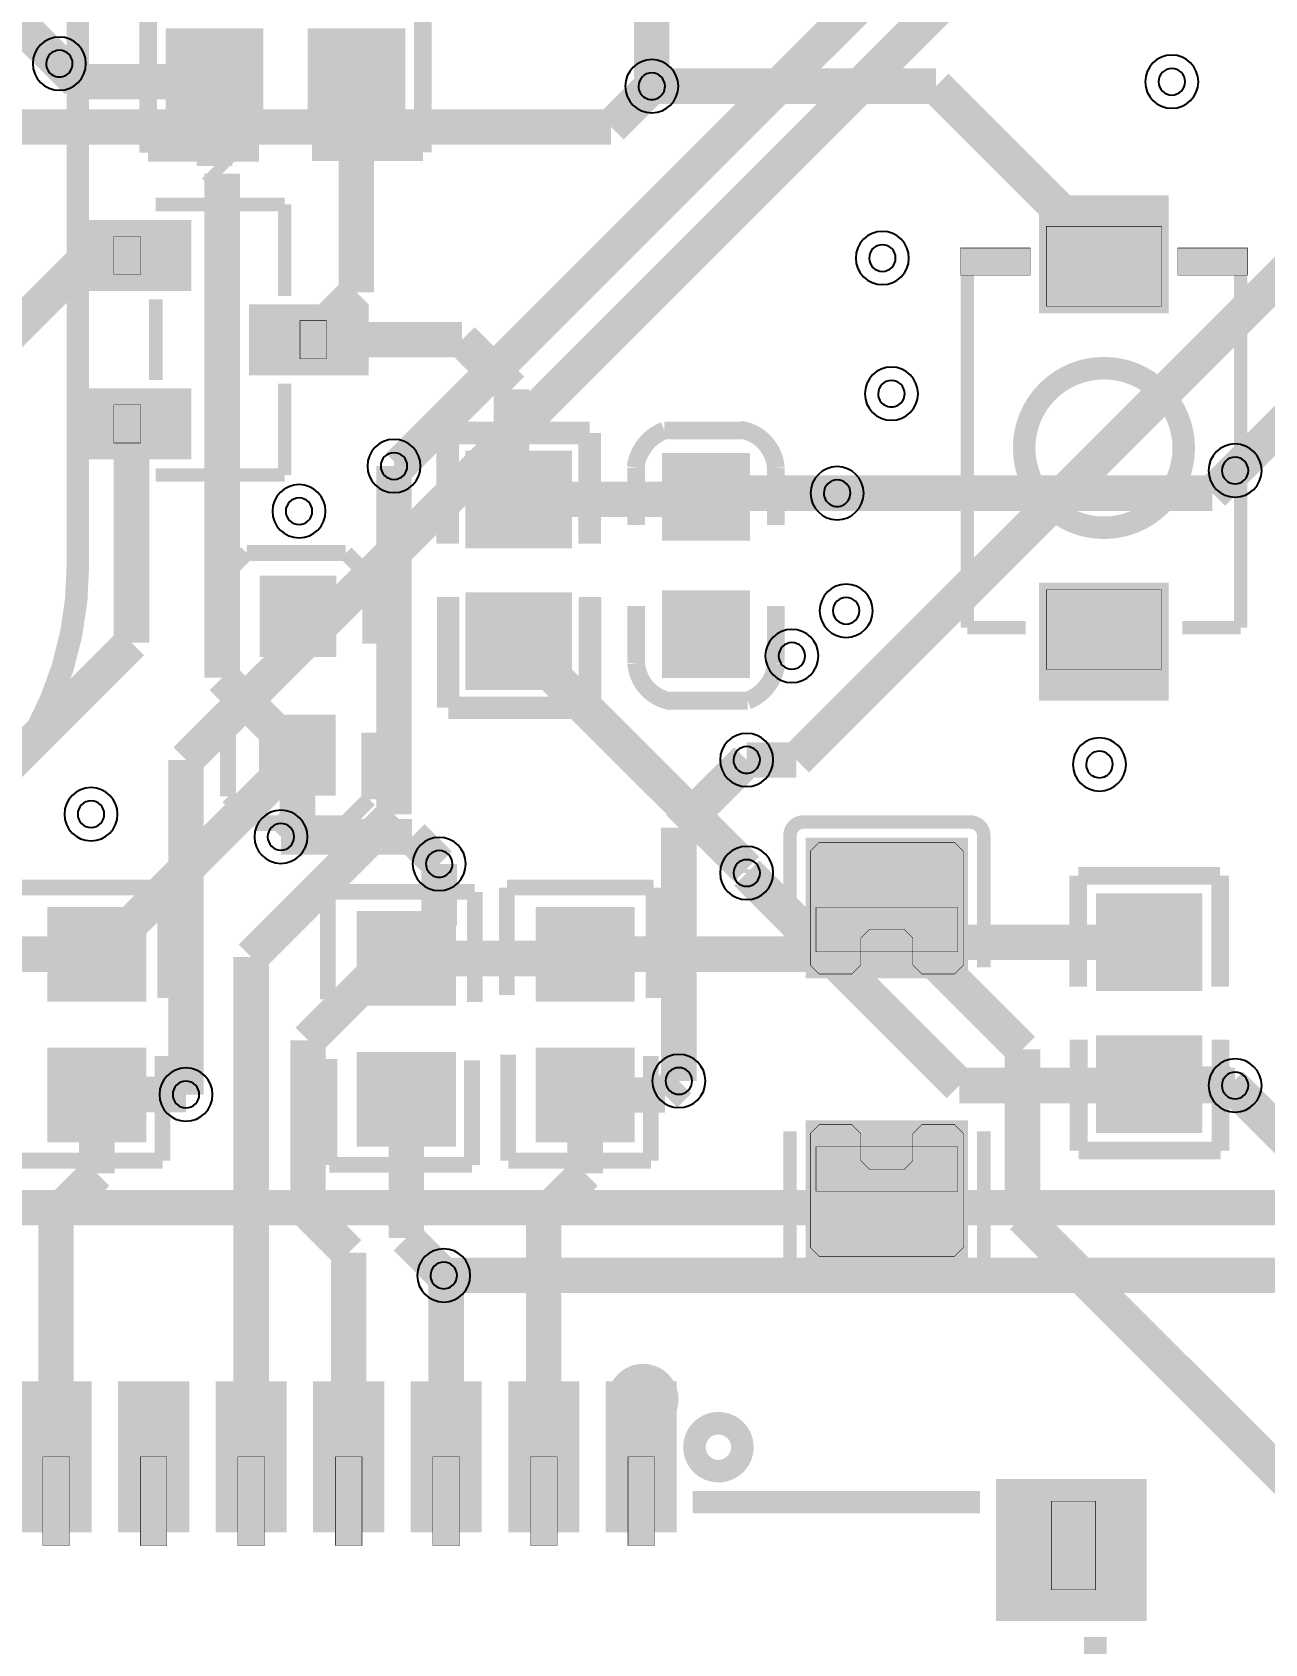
# Model space of a CAD drawing. Header units: millimetres. Extents: x 0 to 135, y -1 to 106.
# Drawn here: x 101.18 to 115.08, y 12.46 to 30.64 of the extents above; entities that cross this region are included whole.
import ezdxf

# ---------------------------------------------------------------- set-up
doc = ezdxf.new("R2010")
doc.units = ezdxf.units.MM
doc.header["$MEASUREMENT"] = 0
for name, color, linetype, true_color in [('Bottom-Layer', 7, 'Continuous', 0x0000ff), ('Document-Layer', 7, 'Continuous', 0x6464ff), ('Hole-Layer', 7, 'Continuous', 0x222222), ('Multi-Layer', 7, 'Continuous', 0xc0c0c0), ('Pin-Soldering-Layer', 7, 'Continuous', 0xcc9999), ('Top-Layer', 7, 'Continuous', 0xff0000), ('Top-Paste-Mask-Layer', 7, 'Continuous', 0x808080), ('Top-Silkscreen-Layer', 7, 'Continuous', 0xffcc00), ('Top-Solder-Mask-Layer', 7, 'Continuous', 0x800080)]:
    doc.layers.add(name, color=color, linetype=linetype, true_color=true_color)

msp = doc.modelspace()

# ---------------------------------------------------------------- hatches: boundary and pattern name
at = {"layer": 'Pin-Soldering-Layer'}
for points in [[(112.61492252984505, 28.452316484632888), (113.91494792989579, 28.452316484632888), (113.91494792989579, 27.552316484632854), (112.61492252984505, 27.552316484632854)], [(102.39781051562102, 28.338087376174656), (102.39781051562102, 27.908064516128945), (102.097810515621, 27.908064516128945), (102.097810515621, 28.338087376174656)], [(104.49781051562104, 27.388125476250877), (104.49781051562104, 26.95810261620511), (104.19781051562103, 26.95810261620511), (104.19781051562103, 27.388125476250877)], [(102.39781051562102, 26.4381635763271), (102.39781051562102, 26.00814071628139), (102.097810515621, 26.00814071628139), (102.097810515621, 26.4381635763271)], [(112.61492252984505, 23.452316484632888), (113.91494792989579, 23.452316484632888), (113.91494792989579, 24.352316484632922), (112.61492252984505, 24.352316484632922)], [(111.6168986537973, 20.76921513843024), (110.01689865379728, 20.76921513843024), (110.01689865379728, 20.26921513843024), (111.6168986537973, 20.26921513843024)], [(111.6168986537973, 17.569215138430252), (110.01689865379728, 17.569215138430252), (110.01689865379728, 18.069215138430252), (111.6168986537973, 18.069215138430252)], [(101.2968224536449, 14.571871983743904), (101.59684785369569, 14.571871983743904), (101.59684785369569, 13.57187198374396), (101.2968224536449, 13.57187198374396)], [(102.39689865379728, 14.571871983743904), (102.69692405384808, 14.571871983743904), (102.69692405384808, 13.57187198374396), (102.39689865379728, 13.57187198374396)], [(103.49672085344173, 14.571871983743904), (103.79674625349253, 14.571871983743904), (103.79674625349253, 13.57187198374396), (103.49672085344173, 13.57187198374396)], [(104.59679705359406, 14.571871983743904), (104.89682245364486, 14.571871983743904), (104.89682245364486, 13.57187198374396), (104.59679705359406, 13.57187198374396)], [(105.69687325374645, 14.571871983743904), (105.9968986537973, 14.571871983743904), (105.9968986537973, 13.57187198374396), (105.69687325374645, 13.57187198374396)], [(106.79694945389889, 14.571871983743904), (107.09697485394969, 14.571871983743904), (107.09697485394969, 13.57187198374396), (106.79694945389889, 13.57187198374396)], [(107.89677165354328, 14.571871983743904), (108.19679705359408, 14.571871983743904), (108.19679705359408, 13.57187198374396), (107.89677165354328, 13.57187198374396)], [(112.6718288036576, 13.071821183642328), (112.6718288036576, 14.071821183642328), (113.17185420370839, 14.071821183642328), (113.17185420370839, 13.071821183642328)]]:
    msp.add_hatch(color=256, dxfattribs=at).paths.add_polyline_path(points)
at = {"layer": 'Top-Layer'}
for points in [[(103.73384810769613, 30.63339090678187), (103.73384810769613, 29.533365506731002), (102.73384810769619, 29.533365506731002), (102.73384810769619, 30.63339090678187)], [(105.33364490728985, 30.63339090678187), (105.33364490728985, 29.533365506731002), (104.33364490728985, 29.533365506731002), (104.33364490728985, 30.63339090678187)], [(113.94493268986542, 27.52223012446018), (112.58493776987558, 27.52223012446018), (112.58493776987558, 28.752227584455113), (113.94493268986542, 28.752227584455113)], [(102.92281686563365, 28.473075946151766), (102.92281686563365, 27.77307594615172), (101.67280416560828, 27.77307594615172), (101.67280416560828, 28.473075946151766)], [(104.92281686563365, 27.523114046228102), (104.92281686563365, 26.823114046228056), (103.67280416560823, 26.823114046228056), (103.67280416560823, 27.523114046228102)], [(102.92281686563365, 26.573152146304153), (102.92281686563365, 25.873152146304164), (101.67280416560828, 25.873152146304164), (101.67280416560828, 26.573152146304153)], [(107.21387350774705, 24.872024384048757), (106.11384810769619, 24.872024384048757), (106.11384810769619, 25.872024384048757), (107.21387350774705, 25.872024384048757)], [(109.22136906273806, 24.956497332994616), (108.33236728473452, 24.956497332994616), (108.33236728473452, 25.845499110998162), (109.22136906273806, 25.845499110998162)], [(103.79351028702058, 24.45980949961887), (104.55551181102362, 24.45980949961887), (104.55551181102362, 23.647007874015685), (103.79351028702058, 23.647007874015685)], [(113.94493268986525, 23.152405384810663), (112.58493776987547, 23.152405384810663), (112.58493776987547, 24.382402844805597), (113.94493268986525, 24.382402844805597)], [(107.21387350774705, 23.27202438404879), (106.11384810769619, 23.27202438404879), (106.11384810769619, 24.27202438404879), (107.21387350774705, 24.27202438404879)], [(109.22136906273818, 23.407094234188435), (108.33236728473463, 23.407094234188435), (108.33236728473463, 24.29609601219198), (109.22136906273818, 24.29609601219198)], [(103.78820167640339, 22.893464566929083), (104.55020320040643, 22.893464566929083), (104.55020320040643, 22.08066294132584), (103.78820167640339, 22.08066294132584)], [(111.68089408178815, 20.01929133858266), (109.95290322580644, 20.01929133858266), (109.95290322580644, 21.504305308610583), (111.68089408178815, 21.504305308610583)], [(101.398382016764, 20.72464820929639), (102.41438404876811, 20.72464820929639), (102.41438404876811, 19.759446278892483), (101.398382016764, 19.759446278892483)], [(106.90646431292856, 20.724648209296333), (107.92246634493262, 20.724648209296333), (107.92246634493262, 19.759446278892426), (106.90646431292856, 19.759446278892426)], [(114.32495554991112, 19.877170434340826), (113.22493014986026, 19.877170434340826), (113.22493014986026, 20.877170434340826), (114.32495554991112, 20.877170434340826)], [(104.88840995681994, 20.676868173736295), (105.904411988824, 20.676868173736295), (105.904411988824, 19.711666243332388), (104.88840995681994, 19.711666243332388)], [(114.32495554991118, 18.277373634747278), (113.22493014986031, 18.277373634747278), (113.22493014986031, 19.27737363474722), (114.32495554991118, 19.27737363474722)], [(101.398382016764, 19.13714503429003), (102.41438404876811, 19.13714503429003), (102.41438404876811, 18.17194310388612), (101.398382016764, 18.17194310388612)], [(104.88840995681994, 19.089364998729934), (105.904411988824, 19.089364998729934), (105.904411988824, 18.124163068326027), (104.88840995681994, 18.124163068326027)], [(106.90646431292856, 19.137145034289972), (107.92246634493262, 19.137145034289972), (107.92246634493262, 18.171943103886065), (106.90646431292856, 18.171943103886065)], [(111.68089408178815, 16.83412496824991), (109.95290322580644, 16.83412496824991), (109.95290322580644, 18.319138938277888), (111.68089408178815, 18.319138938277888)], [(101.09683515367027, 13.771821183642317), (101.09683515367027, 15.37182118364234), (101.79683515367032, 15.37182118364234), (101.79683515367032, 13.771821183642317)], [(102.19691135382266, 13.771821183642317), (102.19691135382266, 15.37182118364234), (102.8969113538227, 15.37182118364234), (102.8969113538227, 13.771821183642317)], [(103.2967335534671, 13.771821183642317), (103.2967335534671, 15.37182118364234), (103.9967335534671, 15.37182118364234), (103.9967335534671, 13.771821183642317)], [(104.3968097536195, 13.771821183642317), (104.3968097536195, 15.37182118364234), (105.09680975361948, 15.37182118364234), (105.09680975361948, 13.771821183642317)], [(105.49688595377182, 13.771821183642317), (105.49688595377182, 15.37182118364234), (106.19688595377187, 15.37182118364234), (106.19688595377187, 13.771821183642317)], [(106.59696215392427, 13.771821183642317), (106.59696215392427, 15.37182118364234), (107.29696215392431, 15.37182118364234), (107.29696215392431, 13.771821183642317)], [(107.69678435356866, 13.771821183642317), (107.69678435356866, 15.37182118364234), (108.3967843535687, 15.37182118364234), (108.3967843535687, 13.771821183642317)], [(112.09692405384811, 12.771783083566163), (112.09692405384811, 14.271783083566106), (113.69692405384808, 14.271783083566106), (113.69692405384808, 12.771783083566163)]]:
    msp.add_hatch(color=256, dxfattribs=at).paths.add_polyline_path(points)
at = {"layer": 'Top-Paste-Mask-Layer'}
for points in [[(103.73384810769613, 30.63339090678187), (103.73384810769613, 29.533365506731002), (102.73384810769619, 29.533365506731002), (102.73384810769619, 30.63339090678187)], [(105.33364490728985, 30.63339090678187), (105.33364490728985, 29.533365506731002), (104.33364490728985, 29.533365506731002), (104.33364490728985, 30.63339090678187)], [(113.94493268986542, 27.52223012446018), (112.58493776987558, 27.52223012446018), (112.58493776987558, 28.752227584455113), (113.94493268986542, 28.752227584455113)], [(102.92281686563365, 28.473075946151766), (102.92281686563365, 27.77307594615172), (101.67280416560828, 27.77307594615172), (101.67280416560828, 28.473075946151766)], [(104.92281686563365, 27.523114046228102), (104.92281686563365, 26.823114046228056), (103.67280416560823, 26.823114046228056), (103.67280416560823, 27.523114046228102)], [(102.92281686563365, 26.573152146304153), (102.92281686563365, 25.873152146304164), (101.67280416560828, 25.873152146304164), (101.67280416560828, 26.573152146304153)], [(107.21387350774705, 24.872024384048757), (106.11384810769619, 24.872024384048757), (106.11384810769619, 25.872024384048757), (107.21387350774705, 25.872024384048757)], [(109.22136906273806, 24.956497332994616), (108.33236728473452, 24.956497332994616), (108.33236728473452, 25.845499110998162), (109.22136906273806, 25.845499110998162)], [(103.79351028702058, 24.45980949961887), (104.55551181102362, 24.45980949961887), (104.55551181102362, 23.647007874015685), (103.79351028702058, 23.647007874015685)], [(113.94493268986525, 23.152405384810663), (112.58493776987547, 23.152405384810663), (112.58493776987547, 24.382402844805597), (113.94493268986525, 24.382402844805597)], [(107.21387350774705, 23.27202438404879), (106.11384810769619, 23.27202438404879), (106.11384810769619, 24.27202438404879), (107.21387350774705, 24.27202438404879)], [(109.22136906273818, 23.407094234188435), (108.33236728473463, 23.407094234188435), (108.33236728473463, 24.29609601219198), (109.22136906273818, 24.29609601219198)], [(103.78820167640339, 22.893464566929083), (104.55020320040643, 22.893464566929083), (104.55020320040643, 22.08066294132584), (103.78820167640339, 22.08066294132584)], [(111.58090678181355, 20.019227838455663), (111.21065024130047, 20.019227838455663), (111.1106502413005, 20.11922783845563), (111.1106502413005, 20.424130048260054), (111.01065024130048, 20.524130048260076), (110.62314706629411, 20.524130048260076), (110.52314706629409, 20.424130048260054), (110.52314706629409, 20.11922783845563), (110.42314706629412, 20.019227838455663), (110.05289052578104, 20.019227838455663), (109.95289052578107, 20.11922783845563), (109.95289052578107, 21.404216408432774), (110.05289052578104, 21.504216408432796), (111.58090678181355, 21.504216408432796), (111.68090678181352, 21.404216408432774), (111.68090678181352, 20.11922783845563)], [(101.398382016764, 20.72464820929639), (102.41438404876811, 20.72464820929639), (102.41438404876811, 19.759446278892483), (101.398382016764, 19.759446278892483)], [(106.90646431292856, 20.724648209296333), (107.92246634493262, 20.724648209296333), (107.92246634493262, 19.759446278892426), (106.90646431292856, 19.759446278892426)], [(114.32495554991112, 19.877170434340826), (113.22493014986026, 19.877170434340826), (113.22493014986026, 20.877170434340826), (114.32495554991112, 20.877170434340826)], [(104.88840995681994, 20.676868173736295), (105.904411988824, 20.676868173736295), (105.904411988824, 19.711666243332388), (104.88840995681994, 19.711666243332388)], [(114.32495554991118, 18.277373634747278), (113.22493014986031, 18.277373634747278), (113.22493014986031, 19.27737363474722), (114.32495554991118, 19.27737363474722)], [(101.398382016764, 19.13714503429003), (102.41438404876811, 19.13714503429003), (102.41438404876811, 18.17194310388612), (101.398382016764, 18.17194310388612)], [(104.88840995681994, 19.089364998729934), (105.904411988824, 19.089364998729934), (105.904411988824, 18.124163068326027), (104.88840995681994, 18.124163068326027)], [(106.90646431292856, 19.137145034289972), (107.92246634493262, 19.137145034289972), (107.92246634493262, 18.171943103886065), (106.90646431292856, 18.171943103886065)], [(111.58090678181355, 18.31920243840483), (111.21065024130047, 18.31920243840483), (111.1106502413005, 18.219202438404864), (111.1106502413005, 17.91430022860044), (111.01065024130048, 17.814300228600416), (110.62314706629411, 17.814300228600416), (110.52314706629409, 17.91430022860044), (110.52314706629409, 18.219202438404864), (110.42314706629412, 18.31920243840483), (110.05289052578104, 18.31920243840483), (109.95289052578107, 18.219202438404864), (109.95289052578107, 16.93421386842772), (110.05289052578104, 16.834213868427696), (111.58090678181355, 16.834213868427696), (111.68090678181352, 16.93421386842772), (111.68090678181352, 18.219202438404864)], [(101.09683515367027, 13.771821183642317), (101.09683515367027, 15.37182118364234), (101.79683515367032, 15.37182118364234), (101.79683515367032, 13.771821183642317)], [(102.19691135382266, 13.771821183642317), (102.19691135382266, 15.37182118364234), (102.8969113538227, 15.37182118364234), (102.8969113538227, 13.771821183642317)], [(103.2967335534671, 13.771821183642317), (103.2967335534671, 15.37182118364234), (103.9967335534671, 15.37182118364234), (103.9967335534671, 13.771821183642317)], [(104.3968097536195, 13.771821183642317), (104.3968097536195, 15.37182118364234), (105.09680975361948, 15.37182118364234), (105.09680975361948, 13.771821183642317)], [(105.49688595377182, 13.771821183642317), (105.49688595377182, 15.37182118364234), (106.19688595377187, 15.37182118364234), (106.19688595377187, 13.771821183642317)], [(106.59696215392427, 13.771821183642317), (106.59696215392427, 15.37182118364234), (107.29696215392431, 15.37182118364234), (107.29696215392431, 13.771821183642317)], [(107.69678435356866, 13.771821183642317), (107.69678435356866, 15.37182118364234), (108.3967843535687, 15.37182118364234), (108.3967843535687, 13.771821183642317)], [(112.09692405384811, 12.771783083566163), (112.09692405384811, 14.271783083566106), (113.69692405384808, 14.271783083566106), (113.69692405384808, 12.771783083566163)]]:
    msp.add_hatch(color=256, dxfattribs=at).paths.add_polyline_path(points)
at = {"layer": 'Top-Silkscreen-Layer'}
for points in [[(111.64753619507235, 27.9023291846583), (112.4325247650495, 27.9023291846583), (112.4325247650495, 28.20712979425946), (111.64753619507235, 28.20712979425946)], [(114.88233426466849, 27.9023291846583), (114.09734569469134, 27.9023291846583), (114.09734569469134, 28.20712979425946), (114.88233426466849, 28.20712979425946)]]:
    msp.add_hatch(color=256, dxfattribs=at).paths.add_polyline_path(points)
at = {"layer": 'Top-Solder-Mask-Layer'}
for points in [[(103.78484886969767, 30.68439166878335), (103.78484886969767, 29.482364744729523), (102.6828473456946, 29.482364744729523), (102.6828473456946, 30.68439166878335)], [(105.38464566929139, 30.68439166878335), (105.38464566929139, 29.482364744729523), (104.28264414528832, 29.482364744729523), (104.28264414528832, 30.68439166878335)], [(113.99593345186696, 27.471229362458644), (112.53393700787404, 27.471229362458644), (112.53393700787404, 28.80322834645665), (113.99593345186696, 28.80322834645665)], [(102.97381762763524, 28.524076708153245), (102.97381762763524, 27.722075184150242), (101.62180340360675, 27.722075184150242), (101.62180340360675, 28.524076708153245)], [(104.97381762763519, 27.57411480822958), (104.97381762763519, 26.772113284226577), (103.62180340360669, 26.772113284226577), (103.62180340360669, 27.57411480822958)], [(102.97381762763524, 26.624152908305632), (102.97381762763524, 25.82215138430263), (101.62180340360675, 25.82215138430263), (101.62180340360675, 26.624152908305632)], [(107.26487426974853, 24.82102362204722), (106.0628473456947, 24.82102362204722), (106.0628473456947, 25.923025146050293), (107.26487426974853, 25.923025146050293)], [(109.2723698247396, 24.90549657099308), (108.28136652273292, 24.90549657099308), (108.28136652273292, 25.896499872999698), (109.2723698247396, 25.896499872999698)], [(103.74250952501905, 24.510810261620406), (104.60651257302521, 24.510810261620406), (104.60651257302521, 23.596007112014092), (103.74250952501905, 23.596007112014092)], [(113.99593345186685, 23.101404622809127), (112.53393700787387, 23.101404622809127), (112.53393700787387, 24.433403606807076), (113.99593345186685, 24.433403606807076)], [(107.26487426974853, 23.221023622047255), (106.0628473456947, 23.221023622047255), (106.0628473456947, 24.323025146050327), (107.26487426974853, 24.323025146050327)], [(109.27236982473971, 23.3560934721869), (108.28136652273304, 23.3560934721869), (108.28136652273304, 24.347096774193574), (109.27236982473971, 24.347096774193574)], [(103.73720091440185, 22.94446532893062), (104.60120396240796, 22.94446532893062), (104.60120396240796, 22.029662179324305), (103.73720091440185, 22.029662179324305)], [(111.73169418338836, 19.968491236982402), (109.90210312420623, 19.968491236982402), (109.90210312420623, 21.555105410210842), (111.73169418338836, 21.555105410210842)], [(114.3759563119126, 19.82616967233929), (113.17392938785878, 19.82616967233929), (113.17392938785878, 20.928171196342362), (114.3759563119126, 20.928171196342362)], [(101.34738125476247, 20.77564897129787), (102.46538481076965, 20.77564897129787), (102.46538481076965, 19.708445516891004), (101.34738125476247, 19.708445516891004)], [(104.8374091948184, 20.727868935737774), (105.95541275082553, 20.727868935737774), (105.95541275082553, 19.66066548133091), (104.8374091948184, 19.66066548133091)], [(106.85546355092703, 20.775648971297812), (107.97346710693421, 20.775648971297812), (107.97346710693421, 19.708445516890947), (106.85546355092703, 19.708445516890947)], [(114.37595631191266, 18.226372872745685), (113.17392938785883, 18.226372872745685), (113.17392938785883, 19.328374396748757), (114.37595631191266, 19.328374396748757)], [(101.34738125476247, 19.188145796291508), (102.46538481076965, 19.188145796291508), (102.46538481076965, 18.120942341884643), (101.34738125476247, 18.120942341884643)], [(104.8374091948184, 19.14036576073147), (105.95541275082553, 19.14036576073147), (105.95541275082553, 18.073162306324548), (104.8374091948184, 18.073162306324548)], [(106.85546355092703, 19.18814579629145), (107.97346710693421, 19.18814579629145), (107.97346710693421, 18.120942341884586), (106.85546355092703, 18.120942341884586)], [(111.73169418338836, 16.783324866649707), (109.90210312420623, 16.783324866649707), (109.90210312420623, 18.36993903987809), (111.73169418338836, 18.36993903987809)], [(101.04583439166879, 13.72082042164078), (101.04583439166879, 15.422821945643875), (101.8478359156718, 15.422821945643875), (101.8478359156718, 13.72082042164078)], [(102.14591059182118, 13.72082042164078), (102.14591059182118, 15.422821945643875), (102.94791211582418, 15.422821945643875), (102.94791211582418, 13.72082042164078)], [(103.24573279146563, 13.72082042164078), (103.24573279146563, 15.422821945643875), (104.04773431546863, 15.422821945643875), (104.04773431546863, 13.72082042164078)], [(104.34580899161796, 13.72082042164078), (104.34580899161796, 15.422821945643875), (105.14781051562096, 15.422821945643875), (105.14781051562096, 13.72082042164078)], [(105.44588519177034, 13.72082042164078), (105.44588519177034, 15.422821945643875), (106.24788671577335, 15.422821945643875), (106.24788671577335, 13.72082042164078)], [(106.54596139192279, 13.72082042164078), (106.54596139192279, 15.422821945643875), (107.34796291592579, 15.422821945643875), (107.34796291592579, 13.72082042164078)], [(107.64578359156718, 13.72082042164078), (107.64578359156718, 15.422821945643875), (108.44778511557018, 15.422821945643875), (108.44778511557018, 13.72082042164078)], [(112.04592329184652, 12.72078232156457), (112.04592329184652, 14.322783845567642), (113.74792481584961, 14.322783845567642), (113.74792481584961, 12.72078232156457)]]:
    msp.add_hatch(color=256, dxfattribs=at).paths.add_polyline_path(points)

# ---------------------------------------------------------------- linework, layer by layer
at = {"layer": 'Bottom-Layer', "const_width": 0.4}
for points in [[(113.1119329438659, 32.6334163068326), (102.91178054356106, 22.43326390652777)], [(112.11741935483877, 32.55691643383284), (105.30881635763274, 25.74831343662686)], [(101.4837592075184, 30.287381254762465), (99.29072644145293, 32.48041402082799)], [(108.16485902971812, 31.05239268478533), (108.16485902971812, 30.0323774447549)], [(107.70585217170435, 29.573370586741135), (108.16485902971812, 30.0323774447549)], [(100.15773939547881, 29.573370586741135), (107.70585217170435, 29.573370586741135)], [(105.30881635763274, 25.74831343662686), (105.2578155956312, 25.74831343662686)], [(114.74395732791464, 25.697312674625323), (114.48895351790702, 25.4423088646177)], [(114.48895351790702, 25.4423088646177), (110.25589027178057, 25.4423088646177)], [(102.91178054356106, 22.43326390652777), (102.91178054356106, 18.659207518414973)], [(109.23587503175008, 22.43326390652777), (108.47086360172722, 21.668252476504904)], [(108.47086360172722, 21.668252476504904), (108.47086360172722, 18.81220980441958)], [(103.98279654559309, 21.566250952501832), (105.46181864363729, 21.566250952501832)], [(105.46181864363729, 21.566250952501832), (105.76782321564639, 21.26024638049273)], [(109.23587503175008, 21.15824485648966), (111.6329108458217, 18.761209042418045)], [(111.6329108458217, 18.761209042418045), (114.74395732791464, 18.761209042418045)], [(118.56901447802903, 17.384188468376863), (99.95373634747273, 17.384188468376863)], [(118.9770205740412, 16.619177038354053), (105.81882397764792, 16.619177038354053)]]:
    msp.add_lwpolyline(points, dxfattribs=at)
at = {"layer": 'Document-Layer'}
for points, const_width in [([(101.73773939547874, 28.27319024638041, 1), (101.93789179578357, 28.27319024638041, 1)], 0.2), ([(101.73773939547874, 28.27319024638041, 1), (101.93789179578357, 28.27319024638041, 1)], 0.2), ([(107.86695199390391, 15.22180848361694, 1), (108.26674879349753, 15.22180848361694, 1)], 0.4), ([(107.86695199390391, 15.22180848361694, 1), (108.26674879349753, 15.22180848361694, 1)], 0.4)]:
    msp.add_lwpolyline(points, format="xyb", close=True, dxfattribs=dict(at, const_width=const_width))
at = {"layer": 'Hole-Layer'}
for points in [[(101.33375920751843, 30.287381254783156, 1), (101.63375920751838, 30.287381254755417), (101.63375920751838, 30.287381254741717, 1), (101.33375920751843, 30.287381254769514)], [(108.01485902971814, 30.03237744477559, 1), (108.3148590297181, 30.03237744474785), (108.3148590297181, 30.032377444734152, 1), (108.01485902971814, 30.03237744476195)], [(113.87994665989333, 30.083378206777127, 1), (114.17994665989329, 30.08337820674933), (114.17994665989329, 30.08337820673563, 1), (113.87994665989333, 30.083378206763427)], [(110.61589789179578, 28.09434848871763, 1), (110.91589789179574, 28.094348488689832), (110.91589789179574, 28.094348488676133, 1), (110.61589789179578, 28.09434848870393)], [(110.71789941579885, 26.564325628671952, 1), (111.01789941579881, 26.564325628644212), (111.01789941579881, 26.564325628630513, 1), (110.71789941579885, 26.56432562865831)], [(105.10781559563122, 25.748313436647607, 1), (105.40781559563118, 25.74831343661981), (105.40781559563118, 25.74831343660611, 1), (105.10781559563122, 25.748313436633907)], [(114.59395732791467, 25.69731267464607, 1), (114.89395732791462, 25.697312674618274), (114.89395732791462, 25.697312674604575, 1), (114.59395732791467, 25.69731267463237)], [(110.1058902717806, 25.44230886463839, 1), (110.40589027178055, 25.442308864610652), (110.40589027178055, 25.442308864596953, 1), (110.1058902717806, 25.44230886462475)], [(104.0367995935992, 25.238305816632305, 1), (104.33679959359915, 25.23830581660451), (104.33679959359915, 25.23830581659081, 1), (104.0367995935992, 25.238305816618606)], [(110.20789179578367, 24.116289052598745, 1), (110.50789179578362, 24.11628905257095), (110.50789179578362, 24.11628905255725, 1), (110.20789179578367, 24.116289052585046)], [(109.5958826517653, 23.606281432583614, 1), (109.89588265176525, 23.606281432555818), (109.89588265176525, 23.60628143254212, 1), (109.5958826517653, 23.606281432569915)], [(109.0858750317501, 22.43326390654846, 1), (109.38587503175006, 22.43326390652072), (109.38587503175006, 22.433263906507023, 1), (109.0858750317501, 22.43326390653482)], [(113.06393446786899, 22.382263144546982, 1), (113.36393446786894, 22.382263144519243), (113.36393446786894, 22.382263144505544, 1), (113.06393446786899, 22.382263144533283)], [(101.69076454152906, 21.82125476253026, 1), (101.99076454152902, 21.821254762502463), (101.99076454152902, 21.821254762488763, 1), (101.69076454152906, 21.82125476251656)], [(103.83279654559311, 21.56625095252258, 1), (104.13279654559301, 21.566250952494784), (104.13279654559301, 21.566250952481084, 1), (103.83279654559311, 21.56625095250888)], [(105.61782321564641, 21.260246380513422, 1), (105.91782321564637, 21.260246380485682), (105.91782321564637, 21.260246380471983, 1), (105.61782321564641, 21.26024638049978)], [(109.0858750317501, 21.158244856510407, 1), (109.38587503175006, 21.15824485648261), (109.38587503175006, 21.15824485646891, 1), (109.0858750317501, 21.158244856496708)], [(108.32086360172724, 18.81220980444033, 1), (108.6208636017272, 18.812209804412532), (108.6208636017272, 18.812209804398833, 1), (108.32086360172724, 18.81220980442663)], [(114.59395732791467, 18.761209042438793, 1), (114.89395732791462, 18.761209042410997), (114.89395732791462, 18.761209042397297, 1), (114.59395732791467, 18.761209042425094)], [(102.76178054356109, 18.65920751843572, 1), (103.06178054356104, 18.659207518407925), (103.06178054356104, 18.659207518394282, 1), (102.76178054356109, 18.659207518422022)], [(105.668823977648, 16.619177038374744, 1), (105.9688239776479, 16.619177038347004), (105.9688239776479, 16.619177038333305, 1), (105.668823977648, 16.6191770383611)]]:
    msp.add_lwpolyline(points, format="xyb", dxfattribs=at)
at = {"layer": 'Multi-Layer'}
for points in [[(101.18375920751839, 30.287381254762465, 1), (101.78375920751841, 30.287381254762465, 1)], [(113.7299466598933, 30.08337820675638, 1), (114.32994665989332, 30.08337820675638, 1)], [(107.8648590297181, 30.0323774447549, 1), (108.46485902971807, 30.0323774447549, 1)], [(110.46589789179575, 28.09434848869688, 1), (111.06589789179577, 28.09434848869688, 1)], [(110.56789941579882, 26.56432562865126, 1), (111.16789941579884, 26.56432562865126, 1)], [(104.95781559563119, 25.74831343662686, 1), (105.55781559563121, 25.74831343662686, 1)], [(114.44395732791463, 25.697312674625323, 1), (115.04395732791465, 25.697312674625323, 1)], [(109.95589027178056, 25.4423088646177, 1), (110.55589027178053, 25.4423088646177, 1)], [(103.88679959359922, 25.238305816611557, 1), (104.48679959359919, 25.238305816611557, 1)], [(110.05789179578363, 24.116289052577997, 1), (110.65789179578366, 24.116289052577997, 1)], [(109.44588265176532, 23.606281432562866, 1), (110.04588265176528, 23.606281432562866, 1)], [(108.93587503175007, 22.43326390652777, 1), (109.5358750317501, 22.43326390652777, 1)], [(112.91393446786901, 22.38226314452629, 1), (113.51393446786898, 22.38226314452629, 1)], [(101.54076454152903, 21.82125476250951, 1), (102.14076454152905, 21.82125476250951, 1)], [(103.68279654559308, 21.566250952501832, 1), (104.28279654559304, 21.566250952501832, 1)], [(105.46782321564638, 21.26024638049273, 1), (106.0678232156464, 21.26024638049273, 1)], [(108.93587503175007, 21.15824485648966, 1), (109.5358750317501, 21.15824485648966, 1)], [(108.1708636017272, 18.81220980441958, 1), (108.77086360172723, 18.81220980441958, 1)], [(102.61178054356105, 18.659207518414973, 1), (103.21178054356108, 18.659207518414973, 1)], [(114.44395732791463, 18.761209042418045, 1), (115.04395732791465, 18.761209042418045, 1)], [(105.51882397764797, 16.619177038354053, 1), (106.11882397764793, 16.619177038354053, 1)]]:
    msp.add_lwpolyline(points, format="xyb", close=True, dxfattribs=at)
at = {"layer": 'Pin-Soldering-Layer', "const_width": 0.005080010160020321}
for points in [[(112.61492252984505, 28.452316484632888), (113.91494792989579, 28.452316484632888), (113.91494792989579, 27.552316484632854), (112.61492252984505, 27.552316484632854)], [(102.39781051562102, 28.338087376174656), (102.39781051562102, 27.908064516128945), (102.097810515621, 27.908064516128945), (102.097810515621, 28.338087376174656)], [(104.49781051562104, 27.388125476250877), (104.49781051562104, 26.95810261620511), (104.19781051562103, 26.95810261620511), (104.19781051562103, 27.388125476250877)], [(102.39781051562102, 26.4381635763271), (102.39781051562102, 26.00814071628139), (102.097810515621, 26.00814071628139), (102.097810515621, 26.4381635763271)], [(112.61492252984505, 23.452316484632888), (113.91494792989579, 23.452316484632888), (113.91494792989579, 24.352316484632922), (112.61492252984505, 24.352316484632922)], [(111.6168986537973, 20.76921513843024), (110.01689865379728, 20.76921513843024), (110.01689865379728, 20.26921513843024), (111.6168986537973, 20.26921513843024)], [(111.6168986537973, 17.569215138430252), (110.01689865379728, 17.569215138430252), (110.01689865379728, 18.069215138430252), (111.6168986537973, 18.069215138430252)], [(101.2968224536449, 14.571871983743904), (101.59684785369569, 14.571871983743904), (101.59684785369569, 13.57187198374396), (101.2968224536449, 13.57187198374396)], [(102.39689865379728, 14.571871983743904), (102.69692405384808, 14.571871983743904), (102.69692405384808, 13.57187198374396), (102.39689865379728, 13.57187198374396)], [(103.49672085344173, 14.571871983743904), (103.79674625349253, 14.571871983743904), (103.79674625349253, 13.57187198374396), (103.49672085344173, 13.57187198374396)], [(104.59679705359406, 14.571871983743904), (104.89682245364486, 14.571871983743904), (104.89682245364486, 13.57187198374396), (104.59679705359406, 13.57187198374396)], [(105.69687325374645, 14.571871983743904), (105.9968986537973, 14.571871983743904), (105.9968986537973, 13.57187198374396), (105.69687325374645, 13.57187198374396)], [(106.79694945389889, 14.571871983743904), (107.09697485394969, 14.571871983743904), (107.09697485394969, 13.57187198374396), (106.79694945389889, 13.57187198374396)], [(107.89677165354328, 14.571871983743904), (108.19679705359408, 14.571871983743904), (108.19679705359408, 13.57187198374396), (107.89677165354328, 13.57187198374396)], [(112.6718288036576, 13.071821183642328), (112.6718288036576, 14.071821183642328), (113.17185420370839, 14.071821183642328), (113.17185420370839, 13.071821183642328)]]:
    msp.add_lwpolyline(points, close=True, dxfattribs=at)
at = {"layer": 'Top-Layer', "const_width": 0.4}
for points in [[(101.68776225552455, 30.08337820675638), (101.4837592075184, 30.287381254762465)], [(103.23384810769619, 30.08337820675638), (101.68776225552455, 30.08337820675638)], [(103.23384810769619, 30.08337820675638), (103.23384810769619, 29.13336550673091)], [(104.83364490728985, 30.08337820675638), (104.83364490728985, 27.70894843789688)], [(111.3697866395733, 30.0323774447549), (108.16485902971812, 30.0323774447549)], [(113.26493522987045, 28.137228854457646), (111.3697866395733, 30.0323774447549)], [(103.23384810769619, 29.13336550673091), (103.3197866395733, 29.04742697485392)], [(116.528983997968, 29.165364490728905), (109.79688341376686, 22.43326390652777)], [(103.3197866395733, 29.04742697485392), (103.3197866395733, 23.361879603759178)], [(100.87175006350014, 27.17633477266952), (101.81849123698248, 28.123075946151857)], [(101.81849123698248, 28.123075946151857), (102.29781051562105, 28.123075946151857)], [(117.14099314198631, 28.09434848869688), (114.74395732791464, 25.697312674625323)], [(104.83364490728985, 27.70894843789688), (104.29781051562111, 27.173114046228022)], [(104.29781051562111, 27.173114046228022), (106.02604775209551, 27.173114046228022)], [(106.02604775209551, 27.173114046228022), (106.58383540767085, 26.615326390652683)], [(106.58383540767085, 26.615326390652683), (106.58383540767085, 25.45204978409953)], [(102.29781051562105, 26.223152146304244), (102.29781051562105, 23.757322834645606)], [(105.2578155956312, 25.74831343662686), (105.2578155956312, 21.82125476250951)], [(106.58383540767085, 25.45204978409953), (106.66386080772162, 25.3720243840487)], [(108.81817881635766, 25.4423088646177), (108.77686817373632, 25.400998221996417)], [(110.25589027178057, 25.4423088646177), (108.81817881635766, 25.4423088646177)], [(106.66386080772162, 25.3720243840487), (108.74789433578871, 25.3720243840487)], [(108.74789433578871, 25.3720243840487), (108.77686817373632, 25.400998221996417)], [(102.29781051562105, 23.757322834645606), (100.56574549149099, 22.025257810515598)], [(106.66386080772162, 23.77202438404879), (109.23587503175008, 21.200010160020213)], [(103.3197866395733, 23.361879603759178), (104.16920243840491, 22.512463804927506)], [(104.16920243840491, 22.461663703327304), (101.94958597917201, 20.242047244094465)], [(104.16920243840491, 22.512463804927506), (104.16920243840491, 22.487063754127462)], [(104.16920243840491, 22.487063754127462), (104.16920243840491, 22.461663703327304)], [(104.16920243840491, 22.461663703327304), (104.16920243840491, 21.752656845313595)], [(109.79688341376686, 22.43326390652777), (109.23587503175008, 22.43326390652777)], [(105.2578155956312, 21.82125476250951), (103.64673355346719, 20.210172720345383)], [(104.16920243840491, 21.752656845313595), (103.98279654559309, 21.566250952501832)], [(105.76782321564639, 21.26024638049273), (105.76782321564639, 20.565679451358847)], [(109.23587503175008, 21.200010160020213), (109.23587503175008, 21.15824485648966)], [(110.2971475742952, 20.242047244094465), (110.8168986537973, 20.761798323596622)], [(111.20152654305309, 20.377170434340826), (110.8168986537973, 20.761798323596622)], [(110.8168986537973, 20.69923799847595), (110.8168986537973, 20.761798323596622)], [(105.76782321564639, 20.565679451358847), (105.39641097282197, 20.19426720853437)], [(112.34692151384303, 19.169215138430275), (110.8168986537973, 20.69923799847595)], [(113.77494284988569, 20.377170434340826), (111.20152654305309, 20.377170434340826)], [(99.91735331470665, 20.242047244094465), (101.90638303276614, 20.242047244094465)], [(101.94958597917201, 20.242047244094465), (101.90638303276614, 20.242047244094465)], [(103.64673355346719, 20.210172720345383), (103.64673355346719, 14.571821183642328)], [(104.2888011176023, 19.27121666243329), (105.21185166370338, 20.19426720853437)], [(105.21185166370338, 20.19426720853437), (105.39641097282197, 20.19426720853437)], [(105.39641097282197, 20.19426720853437), (107.36668529337067, 20.19426720853437)], [(107.36668529337067, 20.19426720853437), (107.41446532893065, 20.242047244094465)], [(107.41446532893065, 20.242047244094465), (110.2971475742952, 20.242047244094465)], [(104.2888011176023, 17.333187706375384), (104.2888011176023, 19.27121666243329)], [(112.34692151384303, 17.28218694437379), (112.34692151384303, 19.169215138430275)], [(108.47086360172722, 18.81220980441958), (108.31319786639574, 18.654544069088104)], [(113.77494284988569, 18.77737363474722), (114.69356362712722, 18.77737363474722)], [(113.79110744221487, 18.761209042418045), (113.77494284988569, 18.77737363474722)], [(114.70972821945651, 18.761209042418045), (113.79110744221487, 18.761209042418045)], [(114.69356362712722, 18.77737363474722), (114.70972821945651, 18.761209042418045)], [(114.74395732791464, 18.761209042418045), (114.70972821945651, 18.761209042418045)], [(114.70972821945651, 18.761209042418045), (116.51951739903478, 16.951419862839657)], [(101.9110464820929, 18.659207518414973), (101.90638303276614, 18.654544069088104)], [(101.90638303276614, 17.771943103886144), (101.90638303276614, 18.654544069088104)], [(102.91178054356106, 18.659207518414973), (101.9110464820929, 18.659207518414973)], [(105.39641097282197, 18.60676403352801), (105.39641097282197, 17.041590043180065)], [(107.41446532893065, 17.771943103886144), (107.41446532893065, 18.654544069088104)], [(108.31319786639574, 18.654544069088104), (107.41446532893065, 18.654544069088104)], [(101.44683515367035, 17.312395224790407), (101.90638303276614, 17.771943103886144)], [(106.94696215392435, 17.304439928879788), (107.41446532893065, 17.771943103886144)], [(101.44683515367035, 14.571821183642328), (101.44683515367035, 17.312395224790407)], [(104.74680975361946, 16.875179070358058), (104.2888011176023, 17.333187706375384)], [(106.94696215392435, 14.571821183642328), (106.94696215392435, 17.304439928879788)], [(117.33215392430787, 12.296954533909059), (112.34692151384303, 17.28218694437379)], [(105.39641097282197, 17.041590043180065), (105.81882397764792, 16.619177038354053)], [(104.74680975361946, 14.571821183642328), (104.74680975361946, 16.875179070358058)], [(105.81882397764792, 16.619177038354053), (105.8468859537719, 16.591115062230074)], [(105.8468859537719, 16.591115062230074), (105.8468859537719, 14.571821183642328)]]:
    msp.add_lwpolyline(points, dxfattribs=at)
at = {"layer": 'Top-Paste-Mask-Layer', "const_width": 0.005080010160020321}
for points in [[(111.58090678181355, 20.019227838455663), (111.21065024130047, 20.019227838455663), (111.1106502413005, 20.11922783845563), (111.1106502413005, 20.424130048260054), (111.01065024130048, 20.524130048260076), (110.62314706629411, 20.524130048260076), (110.52314706629409, 20.424130048260054), (110.52314706629409, 20.11922783845563), (110.42314706629412, 20.019227838455663), (110.05289052578104, 20.019227838455663), (109.95289052578107, 20.11922783845563), (109.95289052578107, 21.404216408432774), (110.05289052578104, 21.504216408432796), (111.58090678181355, 21.504216408432796), (111.68090678181352, 21.404216408432774), (111.68090678181352, 20.11922783845563)], [(111.58090678181355, 18.31920243840483), (111.21065024130047, 18.31920243840483), (111.1106502413005, 18.219202438404864), (111.1106502413005, 17.91430022860044), (111.01065024130048, 17.814300228600416), (110.62314706629411, 17.814300228600416), (110.52314706629409, 17.91430022860044), (110.52314706629409, 18.219202438404864), (110.42314706629412, 18.31920243840483), (110.05289052578104, 18.31920243840483), (109.95289052578107, 18.219202438404864), (109.95289052578107, 16.93421386842772), (110.05289052578104, 16.834213868427696), (111.58090678181355, 16.834213868427696), (111.68090678181352, 16.93421386842772), (111.68090678181352, 18.219202438404864)]]:
    msp.add_lwpolyline(points, close=True, dxfattribs=at)
at = {"layer": 'Top-Silkscreen-Layer'}
for points, const_width in [([(101.69246888493785, 24.617348234696465, -0.414), (97.79870459740926, 20.723583947167867), (48.097980695961326, 20.723583947167867, -0.102), (48.047698755397505, 20.73392684785364), (48.047698755397505, 20.733929387858723, -0.374), (44.4460121920244, 24.361435102870132), (44.44600965201926, 24.361435102870132, -0.092), (44.43759207518417, 24.406972313944607), (44.43759207518417, 95.08473710947413, -0.414), (48.33135636271277, 98.97850139700273, -0.02), (48.35198120396234, 98.97850139700273), (98.08528067056136, 98.97850139700273, -0.125), (98.1462560325121, 98.96295910591812, -0.369), (101.68377698755393, 95.3447574295148), (101.68377952755907, 95.3447574295148, -0.093), (101.6924688849378, 95.29851409702815), (101.6924688849378, 24.617348234696465)], 0.25400050800101603), ([(108.30696697993392, 26.150299720599435, 0.274), (107.98263500127001, 25.732052578105083)], 0.2), ([(108.30696697993392, 26.150299720599435, 0.274), (107.98263500127001, 25.732052578105083)], 0.2), ([(109.56426974853946, 25.731195072390108, 0.347), (109.16605384810771, 26.159059690119363)], 0.2), ([(109.56426974853946, 25.731195072390108, 0.347), (109.16605384810771, 26.159059690119363)], 0.2), ([(107.98946659893318, 23.52139827279649, 0.347), (108.38768249936498, 23.09353365506729)], 0.2), ([(107.98946659893318, 23.52139827279649, 0.347), (108.38768249936498, 23.09353365506729)], 0.2), ([(109.24676936753872, 23.10229362458722, 0.274), (109.57110134620268, 23.520540767081513)], 0.2), ([(109.24676936753872, 23.10229362458722, 0.274), (109.57110134620268, 23.520540767081513)], 0.2), ([(109.87669037338071, 21.73281686563365, 0.414), (109.7242900685801, 21.5804165608331)], 0.15240030480060962), ([(109.87669037338071, 21.73281686563365, 0.414), (109.7242900685801, 21.5804165608331)], 0.15240030480060962), ([(111.90950723901449, 21.5804165608331, 0.414), (111.75710693421388, 21.73281686563365)], 0.15240030480060962), ([(111.90950723901449, 21.5804165608331, 0.414), (111.75710693421388, 21.73281686563365)], 0.15240030480060962), ([(109.87669037338071, 16.60561341122684, -0.414), (109.7242900685801, 16.758013716027392)], 0.15240030480060962), ([(109.87669037338071, 16.60561341122684, -0.414), (109.7242900685801, 16.758013716027392)], 0.15240030480060962), ([(111.90950723901449, 16.758013716027392, -0.414), (111.75710693421388, 16.60561341122684)], 0.15240030480060962), ([(111.90950723901449, 16.758013716027392, -0.414), (111.75710693421388, 16.60561341122684)], 0.15240030480060962)]:
    msp.add_lwpolyline(points, format="xyb", dxfattribs=dict(at, const_width=const_width))
for points, const_width in [([(102.48381000761998, 30.883403606807178), (102.48381000761998, 29.28335280670558)], 0.2), ([(102.48381000761998, 30.883403606807178), (102.48381000761998, 29.28335280670558)], 0.2), ([(105.58439420878841, 30.888509017017952), (105.58439420878841, 29.28845821691641)], 0.2), ([(105.58439420878841, 30.888509017017952), (105.58439420878841, 29.28845821691641)], 0.2), ([(102.48381000761998, 29.28335280670558), (103.73384810769619, 29.28335280670558)], 0.2), ([(102.48381000761998, 29.28335280670558), (103.73384810769619, 29.28335280670558)], 0.2), ([(104.33443230886462, 29.28845821691641), (105.58439420878841, 29.28845821691641)], 0.2), ([(104.33443230886462, 29.28845821691641), (105.58439420878841, 29.28845821691641)], 0.2), ([(102.57159766319535, 28.699326898653737), (104.0240233680467, 28.699326898653737)], 0.15240030480060962), ([(102.57159766319535, 28.699326898653737), (104.0240233680467, 28.699326898653737)], 0.15240030480060962), ([(104.0240233680467, 28.699326898653737), (104.0240233680467, 27.66770383540762)], 0.15240030480060962), ([(104.0240233680467, 28.699326898653737), (104.0240233680467, 27.66770383540762)], 0.15240030480060962), ([(111.72373634747265, 27.978529337058603), (111.72373634747265, 23.926103632207173)], 0.15240030480060962), ([(111.72373634747265, 27.978529337058603), (111.72373634747265, 23.926103632207173)], 0.15240030480060962), ([(114.80613411226818, 27.978529337058603), (114.80613411226818, 23.926103632207173)], 0.15240030480060962), ([(114.80613411226818, 27.978529337058603), (114.80613411226818, 23.926103632207173)], 0.15240030480060962), ([(102.57159766319535, 26.717716535433), (102.57159766319535, 27.62851155702299)], 0.15240030480060962), ([(102.57159766319535, 26.717716535433), (102.57159766319535, 27.62851155702299)], 0.15240030480060962), ([(104.0240233680467, 25.646901193802307), (104.0240233680467, 26.678524257048423)], 0.15240030480060962), ([(104.0240233680467, 25.646901193802307), (104.0240233680467, 26.678524257048423)], 0.15240030480060962), ([(107.46388620777242, 26.122062484124967), (105.86383540767082, 26.122062484124967)], 0.25400050800101603), ([(105.86383540767082, 26.122062484124967), (105.86383540767082, 24.872024384048757)], 0.25400050800101603), ([(107.46388620777242, 26.122062484124967), (105.86383540767082, 26.122062484124967)], 0.25400050800101603), ([(105.86383540767082, 26.122062484124967), (105.86383540767082, 24.872024384048757)], 0.25400050800101603), ([(107.46388620777242, 26.122062484124967), (107.46388620777242, 24.872024384048757)], 0.25400050800101603), ([(107.46388620777242, 26.122062484124967), (107.46388620777242, 24.872024384048757)], 0.25400050800101603), ([(108.30696723393447, 26.150299720599435), (109.18326898653794, 26.150299720599435)], 0.2), ([(108.30696723393447, 26.150299720599435), (109.18326898653794, 26.150299720599435)], 0.2), ([(107.98946659893318, 25.083497586995122), (107.98946659893318, 25.731198882397734)], 0.2), ([(107.98946659893318, 25.083497586995122), (107.98946659893318, 25.731198882397734)], 0.2), ([(109.56426974853946, 25.083497586995122), (109.56426974853946, 25.731198882397734)], 0.2), ([(109.56426974853946, 25.083497586995122), (109.56426974853946, 25.731198882397734)], 0.2), ([(102.57159766319535, 25.646901193802307), (104.0240233680467, 25.646901193802307)], 0.15240030480060962), ([(102.57159766319535, 25.646901193802307), (104.0240233680467, 25.646901193802307)], 0.15240030480060962), ([(103.396634493269, 24.566692913385793), (103.5977012954026, 24.767785115570177)], 0.17780035560071122), ([(103.396634493269, 24.566692913385793), (103.5977012954026, 24.767785115570177)], 0.17780035560071122), ([(104.7142621285243, 24.767785115570177), (103.5977012954026, 24.767785115570177)], 0.17780035560071122), ([(104.7142621285243, 24.767785115570177), (103.5977012954026, 24.767785115570177)], 0.17780035560071122), ([(104.98942087884177, 24.49260096520186), (104.7142621285243, 24.767785115570177)], 0.17780035560071122), ([(104.98942087884177, 24.49260096520186), (104.7142621285243, 24.767785115570177)], 0.17780035560071122), ([(103.396634493269, 23.725316230632416), (103.396634493269, 24.566692913385793)], 0.17780035560071122), ([(103.396634493269, 23.725316230632416), (103.396634493269, 24.566692913385793)], 0.17780035560071122), ([(104.98942087884177, 23.746474472948876), (104.98942087884177, 24.49260096520186)], 0.17780035560071122), ([(104.98942087884177, 23.746474472948876), (104.98942087884177, 24.49260096520186)], 0.17780035560071122), ([(105.86894081788165, 24.271440182880326), (105.86894081788165, 23.021478282956537)], 0.25400050800101603), ([(105.86894081788165, 24.271440182880326), (105.86894081788165, 23.021478282956537)], 0.25400050800101603), ([(107.46899161798319, 24.271440182880326), (107.46899161798319, 23.021478282956537)], 0.25400050800101603), ([(107.46899161798319, 24.271440182880326), (107.46899161798319, 23.021478282956537)], 0.25400050800101603), ([(107.98946659893318, 23.52139446278892), (107.98946659893318, 24.169095758191474)], 0.2), ([(107.98946659893318, 23.52139446278892), (107.98946659893318, 24.169095758191474)], 0.2), ([(109.56426974853946, 23.52139446278892), (109.56426974853946, 24.169095758191474)], 0.2), ([(109.56426974853946, 23.52139446278892), (109.56426974853946, 24.169095758191474)], 0.2), ([(111.72373634747265, 23.926103632207173), (112.38172466344929, 23.926103632207173)], 0.15240030480060962), ([(111.72373634747265, 23.926103632207173), (112.38172466344929, 23.926103632207173)], 0.15240030480060962), ([(114.80613411226818, 23.926103632207173), (114.14814579629154, 23.926103632207173)], 0.15240030480060962), ([(114.80613411226818, 23.926103632207173), (114.14814579629154, 23.926103632207173)], 0.15240030480060962), ([(107.46899161798319, 23.021478282956537), (105.86894081788165, 23.021478282956537)], 0.25400050800101603), ([(107.46899161798319, 23.021478282956537), (105.86894081788165, 23.021478282956537)], 0.25400050800101603), ([(108.37046736093475, 23.10229362458722), (109.24676911353816, 23.10229362458722)], 0.2), ([(108.37046736093475, 23.10229362458722), (109.24676911353816, 23.10229362458722)], 0.2), ([(103.38604267208535, 22.0214046228092), (103.38604267208535, 22.793972567945104)], 0.17780035560071122), ([(103.38604267208535, 22.0214046228092), (103.38604267208535, 22.793972567945104)], 0.17780035560071122), ([(104.97882905765812, 21.989654559309088), (104.97882905765812, 22.741064262128475)], 0.17780035560071122), ([(104.97882905765812, 21.989654559309088), (104.97882905765812, 22.741064262128475)], 0.17780035560071122), ([(103.68766827533659, 21.71977901955796), (103.38604267208535, 22.0214046228092)], 0.17780035560071122), ([(103.68766827533659, 21.71977901955796), (103.38604267208535, 22.0214046228092)], 0.17780035560071122), ([(104.70895351790705, 21.71977901955796), (104.97882905765812, 21.989654559309088)], 0.17780035560071122), ([(104.70895351790705, 21.71977901955796), (104.97882905765812, 21.989654559309088)], 0.17780035560071122), ([(104.70895351790705, 21.71977901955796), (103.68766827533659, 21.71977901955796)], 0.17780035560071122), ([(104.70895351790705, 21.71977901955796), (103.68766827533659, 21.71977901955796)], 0.17780035560071122), ([(109.7242900685801, 21.5804165608331), (109.7242900685801, 20.095427990855967)], 0.15240030480060962), ([(109.7242900685801, 21.5804165608331), (109.7242900685801, 20.095427990855967)], 0.15240030480060962), ([(111.75710693421388, 21.73281686563371), (109.87669037338071, 21.73281686563371)], 0.15240030480060962), ([(111.75710693421388, 21.73281686563371), (109.87669037338071, 21.73281686563371)], 0.15240030480060962), ([(111.90950723901449, 20.095427990855967), (111.90950723901449, 21.5804165608331)], 0.15240030480060962), ([(111.90950723901449, 20.095427990855967), (111.90950723901449, 21.5804165608331)], 0.15240030480060962), ([(114.57496824993649, 21.127208534417036), (112.97491744983489, 21.127208534417036)], 0.2), ([(112.97491744983489, 21.127208534417036), (112.97491744983489, 19.877170434340826)], 0.2), ([(114.57496824993649, 21.127208534417036), (112.97491744983489, 21.127208534417036)], 0.2), ([(112.97491744983489, 21.127208534417036), (112.97491744983489, 19.877170434340826)], 0.2), ([(114.57496824993649, 21.127208534417036), (114.57496824993649, 19.877170434340826)], 0.2), ([(114.57496824993649, 21.127208534417036), (114.57496824993649, 19.877170434340826)], 0.2), ([(102.67897637795272, 20.993456946913852), (101.02266446532894, 20.993456946913852)], 0.17780035560071122), ([(102.67897637795272, 20.993456946913852), (101.02266446532894, 20.993456946913852)], 0.17780035560071122), ([(102.67897637795272, 19.749921259842495), (102.67897637795272, 20.993456946913852)], 0.17780035560071122), ([(102.67897637795272, 19.749921259842495), (102.67897637795272, 20.993456946913852)], 0.17780035560071122), ([(106.16900431800866, 20.945676911353758), (104.51269240538483, 20.945676911353758)], 0.17780035560071122), ([(104.51269240538483, 19.733891287782512), (104.51269240538483, 20.945676911353758)], 0.17780035560071122), ([(106.16900431800866, 20.945676911353758), (104.51269240538483, 20.945676911353758)], 0.17780035560071122), ([(104.51269240538483, 19.733891287782512), (104.51269240538483, 20.945676911353758)], 0.17780035560071122), ([(106.16900431800866, 19.7021412242824), (106.16900431800866, 20.945676911353758)], 0.17780035560071122), ([(106.16900431800866, 19.7021412242824), (106.16900431800866, 20.945676911353758)], 0.17780035560071122), ([(108.18705867411728, 20.993456946913852), (106.53074676149345, 20.993456946913852)], 0.17780035560071122), ([(106.53074676149345, 19.781671323342607), (106.53074676149345, 20.993456946913852)], 0.17780035560071122), ([(108.18705867411728, 20.993456946913852), (106.53074676149345, 20.993456946913852)], 0.17780035560071122), ([(106.53074676149345, 19.781671323342607), (106.53074676149345, 20.993456946913852)], 0.17780035560071122), ([(108.18705867411728, 19.749921259842495), (108.18705867411728, 20.993456946913852)], 0.17780035560071122), ([(108.18705867411728, 19.749921259842495), (108.18705867411728, 20.993456946913852)], 0.17780035560071122), ([(112.98002286004572, 19.276586233172395), (112.98002286004572, 18.026624333248606)], 0.2), ([(112.98002286004572, 19.276586233172395), (112.98002286004572, 18.026624333248606)], 0.2), ([(114.58007366014726, 19.276586233172395), (114.58007366014726, 18.026624333248606)], 0.2), ([(114.58007366014726, 19.276586233172395), (114.58007366014726, 18.026624333248606)], 0.2), ([(102.64722631445261, 17.913700787401524), (102.64722631445261, 19.093736347472657)], 0.17780035560071122), ([(102.64722631445261, 17.913700787401524), (102.64722631445261, 19.093736347472657)], 0.17780035560071122), ([(104.52856743713488, 17.86592075184143), (104.52856743713488, 19.061831343662618)], 0.17780035560071122), ([(104.52856743713488, 17.86592075184143), (104.52856743713488, 19.061831343662618)], 0.17780035560071122), ([(106.13725425450855, 17.86592075184143), (106.13725425450855, 19.045956311912562)], 0.17780035560071122), ([(106.13725425450855, 17.86592075184143), (106.13725425450855, 19.045956311912562)], 0.17780035560071122), ([(106.54662179324356, 17.913700787401524), (106.54662179324356, 19.109611379222713)], 0.17780035560071122), ([(106.54662179324356, 17.913700787401524), (106.54662179324356, 19.109611379222713)], 0.17780035560071122), ([(108.15530861061717, 17.913700787401524), (108.15530861061717, 19.093736347472657)], 0.17780035560071122), ([(108.15530861061717, 17.913700787401524), (108.15530861061717, 19.093736347472657)], 0.17780035560071122), ([(109.7242900685801, 16.758013716027392), (109.7242900685801, 18.243002286004526)], 0.15240030480060962), ([(109.7242900685801, 16.758013716027392), (109.7242900685801, 18.243002286004526)], 0.15240030480060962), ([(111.90950723901449, 18.243002286004526), (111.90950723901449, 16.758013716027392)], 0.15240030480060962), ([(111.90950723901449, 18.243002286004526), (111.90950723901449, 16.758013716027392)], 0.15240030480060962), ([(102.64722631445261, 17.913700787401524), (101.038539497079, 17.913700787401524)], 0.17780035560071122), ([(102.64722631445261, 17.913700787401524), (101.038539497079, 17.913700787401524)], 0.17780035560071122), ([(108.15530861061717, 17.913700787401524), (106.54662179324356, 17.913700787401524)], 0.17780035560071122), ([(108.15530861061717, 17.913700787401524), (106.54662179324356, 17.913700787401524)], 0.17780035560071122), ([(114.58007366014726, 18.026624333248606), (112.98002286004572, 18.026624333248606)], 0.2), ([(114.58007366014726, 18.026624333248606), (112.98002286004572, 18.026624333248606)], 0.2), ([(106.13725425450855, 17.86592075184143), (104.52856743713488, 17.86592075184143)], 0.17780035560071122), ([(106.13725425450855, 17.86592075184143), (104.52856743713488, 17.86592075184143)], 0.17780035560071122), ([(111.75710693421388, 16.605613411226784), (109.87669037338071, 16.605613411226784)], 0.15240030480060962), ([(111.75710693421388, 16.605613411226784), (109.87669037338071, 16.605613411226784)], 0.15240030480060962), ([(108.62793751587498, 14.061813563627084), (111.86578359156715, 14.061813563627084)], 0.25400050800101603), ([(108.62793751587498, 14.061813563627084), (111.86578359156715, 14.061813563627084)], 0.25400050800101603), ([(113.16687579375156, 12.540655321310624), (113.16687579375156, 5.302987045974078)], 0.25400050800101603), ([(113.16687579375156, 12.540655321310624), (113.16687579375156, 5.302987045974078)], 0.25400050800101603)]:
    msp.add_lwpolyline(points, dxfattribs=dict(at, const_width=const_width))
at = {"layer": 'Top-Silkscreen-Layer', "const_width": 0.005080010160020321}
for points in [[(111.64753619507235, 27.9023291846583), (112.4325247650495, 27.9023291846583), (112.4325247650495, 28.20712979425946), (111.64753619507235, 28.20712979425946)], [(114.88233426466849, 27.9023291846583), (114.09734569469134, 27.9023291846583), (114.09734569469134, 28.20712979425946), (114.88233426466849, 28.20712979425946)]]:
    msp.add_lwpolyline(points, close=True, dxfattribs=at)
at = {"layer": 'Top-Silkscreen-Layer', "const_width": 0.25400050800101603}
for points in [[(112.36490982981962, 25.9522910845821, 1), (114.16490982981963, 25.9522910845821, 1)], [(112.36490982981962, 25.9522910845821, 1), (114.16490982981963, 25.9522910845821, 1)], [(108.64673355346707, 14.68180340360675, 1), (109.1872466344933, 14.68180340360675, 1)], [(108.64673355346707, 14.68180340360675, 1), (109.1872466344933, 14.68180340360675, 1)]]:
    msp.add_lwpolyline(points, format="xyb", close=True, dxfattribs=at)

doc.saveas('drawing.dxf')
